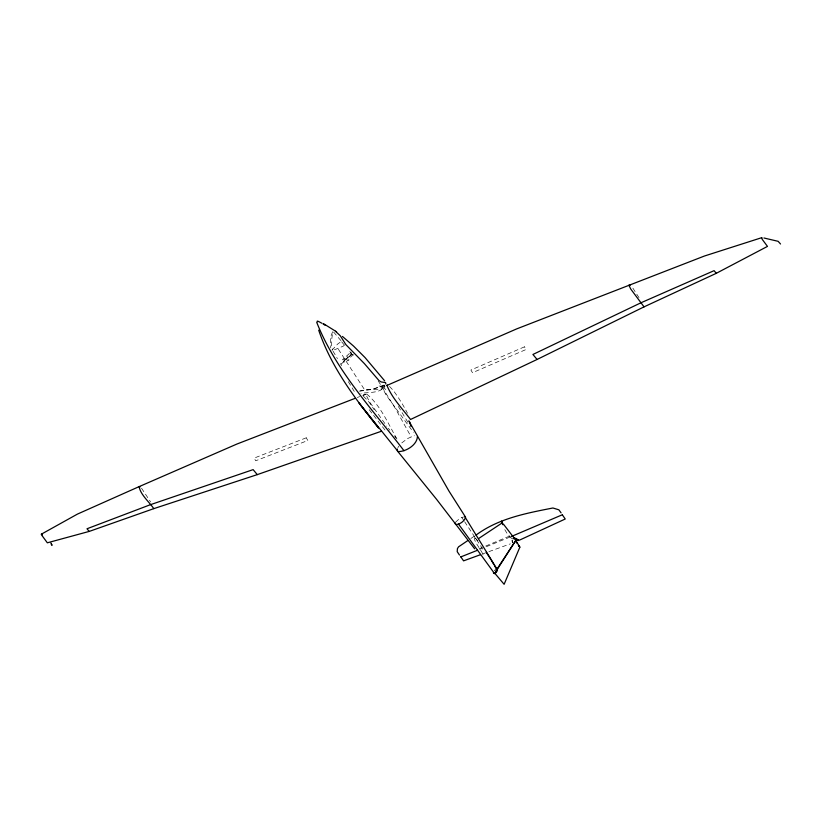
<?xml version="1.0" encoding="UTF-8"?>
<svg xmlns="http://www.w3.org/2000/svg" width="822" height="822" viewBox="0 0 822 822"><rect width="100%" height="100%" fill="white"/><g stroke="black" fill="none" stroke-linecap="round" stroke-linejoin="round"><path stroke-width="0.62" stroke-dasharray="4.11 3.08" d="M384.48 387.686L384.799 385.323C382.045 393.841 368.256 391.847 360.94 393.481M385.066 386.248L382.24 387.594L386.176 395.135L413.343 432.228M351.559 352.72L347.387 360.93L348.662 360.406L351.323 356.173L353.224 355.392M349.812 351.456L352.135 354.611L345.63 359.378L340.133 365.441M396.923 438.989C388.005 423.546 380.709 405.575 366.684 394.026L365.8 394.365L369.571 401.968L386.802 426.228M397.879 447.661L398.886 446.141M455.552 522.196L459.036 519.021A6.648 2.291 -34.7 0 1 461.872 517.552A6.648 2.291 -34.7 0 1 463.598 516.966M331.954 350.182L337.698 344.038L341.387 341.377M344.531 345.004L343.257 346.165L332.407 350.634M401.794 442.914L407.404 438.599L414.38 435.732M470.831 538.513L474.921 535.749M384.172 384.984L373.743 388.837L359.923 390.871M332.602 331.759L330.66 336.835L330.732 347.922M352.227 354.416L347.223 357.755L340.534 363.889L341.572 365.667M482.524 553.802C482.411 551.644 470.4 536.591 476.102 538.667M359.574 391.21L373.527 389.104L383.73 385.641M479.103 548.798L482.319 547.452M485.72 546.034L509.825 535.995M510.154 536.992L486.305 546.702M494.69 570.16L495.8 569.708M494.525 570.478L495.635 570.026M479.647 549.404L481.764 548.541M365.893 394.19L363.211 395.248L366.684 394.026L362.759 395.392M357.303 397.499L359.687 396.574M482.935 553.812L485.329 552.939M488.915 551.634L510.328 543.856M353.439 354.2L352.135 354.611L348.908 350.665M382.312 387.429L384.521 388.374L387.409 391.18M381.706 386.525L381.1 386.525L381.377 389.679L364.588 389.782L337.832 348.394M379.086 386.011L383.648 386.576L384.48 387.635M363.396 396.255L367.917 400.663A84.502 45.724 68.9 0 1 374.195 409.685M474.643 537.927L475.753 538.811M389.536 386.463L393.132 390.286A84.502 39.364 66.4 0 1 407.435 413.189M474.972 537.763L478.877 541.996M511.695 538.564L507.338 533.838L503.383 527.323M340.945 340.637L333.65 332.078L332.571 332.92L331.256 343.041L332.448 350.141M384.963 429.998L368.77 409.14M141.538 488.217L150.58 501.913M341.664 341.777L344.079 344.737M388.333 428.272L389.895 430.225M394.581 436.061L396.142 438.013M512.178 540.033L512.784 542.839L511.89 540.609M632.878 288.152L640.646 300.205M461.872 517.552L463.947 520.686M464.646 521.734L484.055 551.007M378.233 380.946L395.084 408.031L411.092 436.759M398.351 406.479L407.948 422.385M348.374 381.737L355.515 393.512M333.064 351.2L337.421 358.608M512.784 542.839L512.363 542.088A4.963 3.935 26.9 0 1 512.034 540.321M482.802 554.295L483.1 554.85M345.199 358.69L343.822 362.399L345.096 361.875L349.258 353.666L342.353 359.861L345.199 358.69M524.518 346.812L470.903 370.034L472.486 372.715L526.09 349.494L524.518 346.812M306.257 437.807L254.132 458.101L255.714 460.782L307.839 440.489L306.257 437.807"/><path stroke-width="1.23" d="M397.324 448.997L397.427 450.99L436.564 499.314L474.643 548.798M455.234 522.946L455.542 524.457C459.683 524.826 464.512 521.107 465.601 517.244L448.976 491.104L408.791 420.864M493.971 572.667C493.94 575.4 497.69 571.208 497.474 569.862L464.913 516.853M761.655 237.702L704.403 256.032L516.658 328.903L386.957 385.426C392.084 398.146 402.277 408.585 410.538 419.477L537.126 359.44L644.037 306.863L716.054 273.428L767.481 246.395L762.21 239.336L761.963 237.866M514.264 537.711L519.833 547.236L504.122 584.298L494.782 573.253L515.826 540.383L496.909 569.256M381.357 431.262L257.235 474.643L153.817 508.633L89.393 531.361L47.337 542.808L41.634 535.05L41.357 534.177L77.432 514.099L138.702 486.809L236.859 444.065L354.919 398.423M477.52 550.257L460.895 556.884L461.132 556.422M562.258 514.798L511.212 536.55M385.878 384.08L385.58 382.61L381.131 381.932L379.014 380.607L364.434 363.653L345.867 344.613L340.298 335.787L335.489 331.256M467.769 540.599L458.563 546.825L457.433 548.593L457.207 551.665L459.477 555.045M478.651 538.523L502.006 523.008L501.389 521.127L502.561 521.888M475.989 535.122C498.42 518.425 526.121 513.257 552.908 507.996L558.878 509.815L561.066 512.866M318.689 330.136C331.009 366.704 354.662 398.208 378.562 427.985L359.091 403.078L398.095 451.576C406.037 451.771 417.206 444.866 417.422 436.472M41.357 534.177L42.477 534.732M386.957 385.426L387.552 385.169M501.79 523.09L503.639 524.385L514.11 538.02A4.963 3.935 26.9 0 1 517.87 539.818L518.456 540.506L520.901 539.499L565.238 519.001L562.412 514.921M480.531 554.686L463.567 560.851L460.741 556.761M512.897 538.564L516 538.913L518.456 540.506L517.922 539.725M763.946 237.99L778.136 241.319L780.53 244M494.782 573.253L493.364 572.78L493.868 573.417M139.997 487.014L139.144 486.624C140.233 494.33 149.101 501.872 153.817 508.633M630.094 285.285L628.871 285.142L630.721 288.995L644.037 306.863M323.724 323.806L336.599 331.841M321.957 323.282C314.857 319.378 318.32 321.792 316.747 322.399C335.931 370.897 372.828 409.767 404.003 450.744M323.046 323.93L324.967 325.183M342.455 336.445L353.583 346.113L365.03 357.56L384.675 380.863M716.291 273.294L714.092 270.664L640.862 302.825L532.923 354.467L537.074 359.461M89.197 531.413L86.988 528.772L150.405 504.698L253.125 469.629L257.286 474.623M518.353 545.407L519.833 547.236L519.011 546.044M458.532 524.128L494.597 573.622M486.542 552.754L486.203 552.281L490.683 559.176M515.877 541.523L517.13 543.332M51.272 544.164L52.043 545.325L50.913 543.013M495.584 571.865L495.974 572.544M494.474 565.67L496.745 569.564M491.268 560.101L493.909 564.693M502.006 522.977L502.961 524.755M410.99 426.423L409.407 421.388"/></g></svg>
